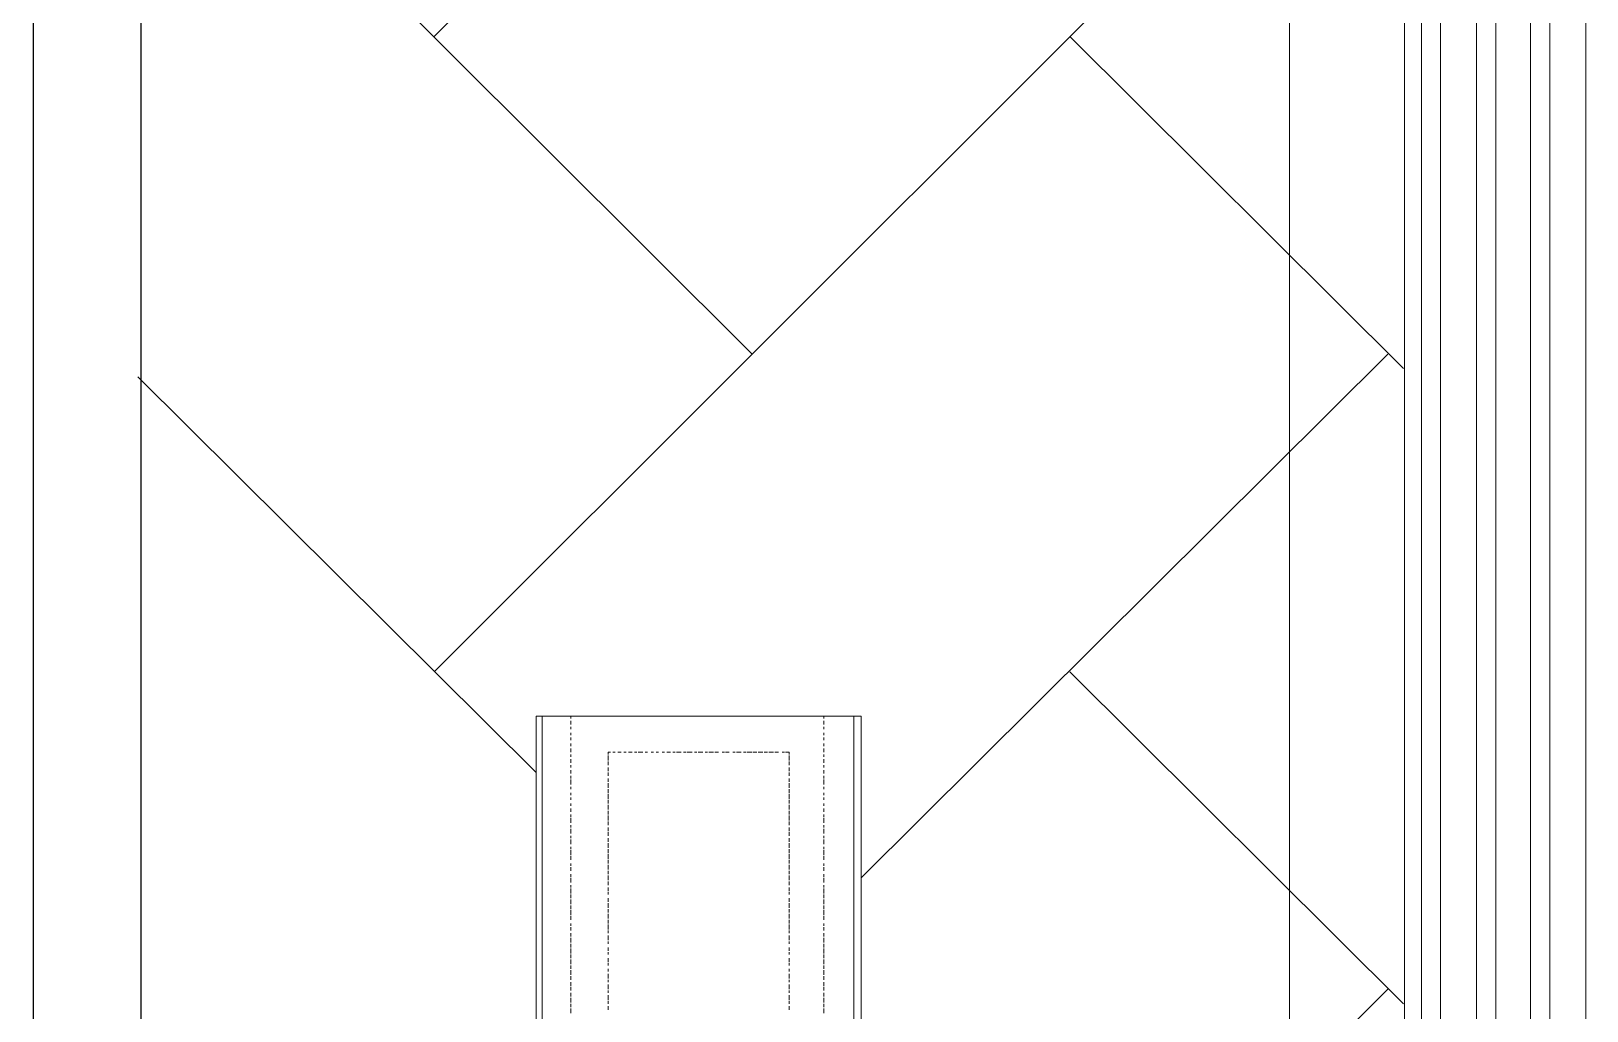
# Model space of a CAD drawing. Header units: millimetres. Extents: x 2928 to 3112, y 1220 to 1280.
# Drawn here: x 2937.078 to 2939.24, y 1261.219 to 1262.581 of the extents above; entities that cross this region are included whole.
import ezdxf

# ---------------------------------------------------------------- set-up
doc = ezdxf.new("R2010")
doc.units = ezdxf.units.MM

msp = doc.modelspace()

# ---------------------------------------------------------------- linework, layer by layer
at = {"color": 7, "linetype": 'Continuous', "lineweight": -2, "true_color": 0x000007}
for points in [[(2937.08126, 1265.3073), (2937.07792, 1267.474), (2938.98795, 1267.474), (2985.45528, 1267.474), (2985.45528, 1236.87356), (2938.98795, 1236.87356), (2937.08126, 1236.87356), (2937.08126, 1238.60692)], [(2937.23126, 1265.3073), (2937.23126, 1267.32399), (2938.98795, 1267.32399), (2985.30528, 1267.32399), (2985.30528, 1237.02356), (2938.98795, 1237.02356), (2937.22793, 1237.02356), (2937.22793, 1238.60692)]]:
    msp.add_lwpolyline(points, close=True, dxfattribs=at)
at = {"color": 7, "linetype": 'Continuous', "lineweight": 5, "true_color": 0x000007}
msp.add_lwpolyline([(2938.98628, 1264.04895), (2938.98628, 1239.30359), (2938.98628, 1239.30359)], dxfattribs=at)
at = {"color": 9, "linetype": 'Continuous', "lineweight": 13, "true_color": 0xbababa}
for points in [[(2939.00962, 1239.30359), (2939.00962, 1264.04895), (2939.00962, 1264.04895)], [(2939.03628, 1239.30359), (2939.03628, 1264.04895), (2939.03628, 1264.04895)], [(2939.08629, 1239.30359), (2939.08629, 1264.04895), (2939.08629, 1264.04895)], [(2939.11295, 1239.30359), (2939.11295, 1264.04895), (2939.11295, 1264.04895)], [(2939.16129, 1239.30359), (2939.16129, 1264.04895), (2939.16129, 1264.04895)], [(2939.18795, 1239.30359), (2939.18795, 1264.04895), (2939.18795, 1264.04895)], [(2939.23795, 1239.30359), (2939.23795, 1264.04895), (2939.23795, 1264.04895)], [(2937.63793, 1262.57393), (2938.96295, 1263.89894), (2938.96295, 1263.89894)], [(2937.63793, 1261.69058), (2938.96295, 1263.0156), (2938.96295, 1263.0156)], [(2938.0796, 1262.13225), (2937.22626, 1262.98393), (2937.22626, 1262.98393)], [(2938.98462, 1262.11225), (2938.52128, 1262.57393), (2938.52128, 1262.57393)], [(2938.23127, 1261.40391), (2938.96295, 1262.13225), (2938.96295, 1262.13225)], [(2937.7796, 1261.55058), (2937.22626, 1262.10059), (2937.22626, 1262.10059)], [(2938.98462, 1261.22891), (2938.52128, 1261.69058), (2938.52128, 1261.69058)], [(2938.23127, 1260.52056), (2938.96295, 1261.24891), (2938.96295, 1261.24891)]]:
    msp.add_lwpolyline(points, dxfattribs=at)
at = {"color": 253, "linetype": 'Continuous', "lineweight": 5, "true_color": 0x9a9a9a}
for points in [[(2938.82628, 1263.94895), (2938.82628, 1239.40693), (2938.82628, 1239.40693)], [(2937.78793, 1261.62891), (2937.78793, 1259.61388), (2937.78793, 1259.61388)], [(2938.22127, 1261.62891), (2938.22127, 1259.61388), (2938.22127, 1259.61388)]]:
    msp.add_lwpolyline(points, dxfattribs=at)
at = {"color": 7, "linetype": 'Continuous', "lineweight": 20, "true_color": 0x000007}
msp.add_lwpolyline([(2937.7796, 1261.62891), (2937.7796, 1259.61388), (2938.23127, 1259.61388), (2938.23127, 1261.62891)], close=True, dxfattribs=at)
at = {"color": 252, "linetype": 'Continuous', "lineweight": 13, "true_color": 0x989898}
for points in [[(2937.82793, 1261.62891), (2937.82793, 1261.62558), (2937.82793, 1261.62558)], [(2937.82793, 1261.62225), (2937.82793, 1261.61725), (2937.82793, 1261.61725)], [(2937.82793, 1261.61391), (2937.82793, 1261.61058), (2937.82793, 1261.61058)], [(2938.17961, 1261.62558), (2938.17961, 1261.62891), (2938.17961, 1261.62891)], [(2938.17961, 1261.61725), (2938.17961, 1261.62225), (2938.17961, 1261.62225)], [(2938.17961, 1261.61058), (2938.17961, 1261.61391), (2938.17961, 1261.61391)], [(2937.82793, 1261.60558), (2937.82793, 1261.60225), (2937.82793, 1261.60225)], [(2937.82793, 1261.59891), (2937.82793, 1261.59558), (2937.82793, 1261.59558)], [(2937.82793, 1261.59058), (2937.82793, 1261.58724), (2937.82793, 1261.58724)], [(2938.17961, 1261.60225), (2938.17961, 1261.60558), (2938.17961, 1261.60558)], [(2938.17961, 1261.59558), (2938.17961, 1261.59891), (2938.17961, 1261.59891)], [(2938.17961, 1261.58724), (2938.17961, 1261.59058), (2938.17961, 1261.59058)], [(2937.82793, 1261.58391), (2937.82793, 1261.57891), (2937.82793, 1261.57891)], [(2937.82793, 1261.57558), (2937.82793, 1261.57224), (2937.82793, 1261.57224)], [(2937.82793, 1261.56891), (2937.82793, 1261.56391), (2937.82793, 1261.56391)], [(2937.88293, 1261.57891), (2937.8796, 1261.57891), (2937.8796, 1261.57558)], [(2937.8796, 1261.57391), (2937.8796, 1261.56724), (2937.8796, 1261.56724)], [(2937.8896, 1261.57891), (2937.88627, 1261.57891), (2937.88627, 1261.57891)], [(2937.89794, 1261.57891), (2937.89294, 1261.57891), (2937.89294, 1261.57891)], [(2937.9046, 1261.57891), (2937.90127, 1261.57891), (2937.90127, 1261.57891)], [(2937.91294, 1261.57891), (2937.90794, 1261.57891), (2937.90794, 1261.57891)], [(2937.9196, 1261.57891), (2937.91627, 1261.57891), (2937.91627, 1261.57891)], [(2937.92794, 1261.57891), (2937.92127, 1261.57891), (2937.92127, 1261.57891)], [(2937.9346, 1261.57891), (2937.93127, 1261.57891), (2937.93127, 1261.57891)], [(2937.94294, 1261.57891), (2937.9396, 1261.57891), (2937.9396, 1261.57891)], [(2937.9496, 1261.57891), (2937.94627, 1261.57891), (2937.94627, 1261.57891)], [(2937.95794, 1261.57891), (2937.9546, 1261.57891), (2937.9546, 1261.57891)], [(2937.96627, 1261.57891), (2937.96127, 1261.57891), (2937.96127, 1261.57891)], [(2937.97294, 1261.57891), (2937.9696, 1261.57891), (2937.9696, 1261.57891)], [(2937.98127, 1261.57891), (2937.9746, 1261.57891), (2937.9746, 1261.57891)], [(2937.98794, 1261.57891), (2937.9846, 1261.57891), (2937.9846, 1261.57891)], [(2937.99627, 1261.57891), (2937.9896, 1261.57891), (2937.9896, 1261.57891)], [(2938.00294, 1261.57891), (2937.9996, 1261.57891), (2937.9996, 1261.57891)], [(2938.01127, 1261.57891), (2938.0046, 1261.57891), (2938.0046, 1261.57891)], [(2938.01794, 1261.57891), (2938.0146, 1261.57891), (2938.0146, 1261.57891)], [(2938.02627, 1261.57891), (2938.0196, 1261.57891), (2938.0196, 1261.57891)], [(2938.03294, 1261.57891), (2938.02794, 1261.57891), (2938.02794, 1261.57891)], [(2938.04127, 1261.57891), (2938.03794, 1261.57891), (2938.03794, 1261.57891)], [(2938.04794, 1261.57891), (2938.04294, 1261.57891), (2938.04294, 1261.57891)], [(2938.05627, 1261.57891), (2938.05294, 1261.57891), (2938.05294, 1261.57891)], [(2938.0646, 1261.57891), (2938.05794, 1261.57891), (2938.05794, 1261.57891)], [(2938.07127, 1261.57891), (2938.06794, 1261.57891), (2938.06794, 1261.57891)], [(2938.0796, 1261.57891), (2938.07294, 1261.57891), (2938.07294, 1261.57891)], [(2938.08627, 1261.57891), (2938.08127, 1261.57891), (2938.08127, 1261.57891)], [(2938.0946, 1261.57891), (2938.08794, 1261.57891), (2938.08794, 1261.57891)], [(2938.10127, 1261.57891), (2938.09627, 1261.57891), (2938.09627, 1261.57891)], [(2938.1096, 1261.57891), (2938.10294, 1261.57891), (2938.10294, 1261.57891)], [(2938.11627, 1261.57891), (2938.11127, 1261.57891), (2938.11127, 1261.57891)], [(2938.1246, 1261.57891), (2938.12127, 1261.57891), (2938.12127, 1261.57891)], [(2938.13127, 1261.57558), (2938.13127, 1261.57891), (2938.12627, 1261.57891)], [(2938.13127, 1261.56724), (2938.13127, 1261.57391), (2938.13127, 1261.57391)], [(2938.17961, 1261.57891), (2938.17961, 1261.58391), (2938.17961, 1261.58391)], [(2938.17961, 1261.57224), (2938.17961, 1261.57558), (2938.17961, 1261.57558)], [(2938.17961, 1261.56391), (2938.17961, 1261.56891), (2938.17961, 1261.56891)], [(2937.82793, 1261.56058), (2937.82793, 1261.55724), (2937.82793, 1261.55724)], [(2937.82793, 1261.55391), (2937.82793, 1261.54891), (2937.82793, 1261.54891)], [(2937.82793, 1261.54558), (2937.82793, 1261.54224), (2937.82793, 1261.54224)], [(2937.8796, 1261.56558), (2937.8796, 1261.56058), (2937.8796, 1261.56058)], [(2937.8796, 1261.55724), (2937.8796, 1261.55224), (2937.8796, 1261.55224)], [(2937.8796, 1261.55058), (2937.8796, 1261.54558), (2937.8796, 1261.54558)], [(2938.13127, 1261.56058), (2938.13127, 1261.56558), (2938.13127, 1261.56558)], [(2938.13127, 1261.55224), (2938.13127, 1261.55724), (2938.13127, 1261.55724)], [(2938.13127, 1261.54558), (2938.13127, 1261.55058), (2938.13127, 1261.55058)], [(2938.17961, 1261.55724), (2938.17961, 1261.56058), (2938.17961, 1261.56058)], [(2938.17961, 1261.54891), (2938.17961, 1261.55391), (2938.17961, 1261.55391)], [(2938.17961, 1261.54224), (2938.17961, 1261.54558), (2938.17961, 1261.54558)], [(2937.82793, 1261.54058), (2937.82793, 1261.53391), (2937.82793, 1261.53391)], [(2937.82793, 1261.53058), (2937.82793, 1261.52724), (2937.82793, 1261.52724)], [(2937.8796, 1261.54224), (2937.8796, 1261.53724), (2937.8796, 1261.53724)], [(2937.8796, 1261.53558), (2937.8796, 1261.52891), (2937.8796, 1261.52891)], [(2937.8796, 1261.52724), (2937.8796, 1261.52224), (2937.8796, 1261.52224)], [(2938.13127, 1261.53724), (2938.13127, 1261.54224), (2938.13127, 1261.54224)], [(2938.13127, 1261.52891), (2938.13127, 1261.53558), (2938.13127, 1261.53558)], [(2938.13127, 1261.52224), (2938.13127, 1261.52724), (2938.13127, 1261.52724)], [(2938.17961, 1261.53391), (2938.17961, 1261.54058), (2938.17961, 1261.54058)], [(2938.17961, 1261.52724), (2938.17961, 1261.53058), (2938.17961, 1261.53058)], [(2937.82793, 1261.52224), (2937.82793, 1261.51891), (2937.82793, 1261.51891)], [(2937.82793, 1261.51558), (2937.82793, 1261.51224), (2937.82793, 1261.51224)], [(2937.82793, 1261.50724), (2937.82793, 1261.50391), (2937.82793, 1261.50391)], [(2937.8796, 1261.52058), (2937.8796, 1261.51391), (2937.8796, 1261.51391)], [(2937.8796, 1261.51224), (2937.8796, 1261.50724), (2937.8796, 1261.50724)], [(2937.8796, 1261.50558), (2937.8796, 1261.49891), (2937.8796, 1261.49891)], [(2938.13127, 1261.51391), (2938.13127, 1261.52058), (2938.13127, 1261.52058)], [(2938.13127, 1261.50724), (2938.13127, 1261.51224), (2938.13127, 1261.51224)], [(2938.13127, 1261.49891), (2938.13127, 1261.50558), (2938.13127, 1261.50558)], [(2938.17961, 1261.51891), (2938.17961, 1261.52224), (2938.17961, 1261.52224)], [(2938.17961, 1261.51224), (2938.17961, 1261.51558), (2938.17961, 1261.51558)], [(2938.17961, 1261.50391), (2938.17961, 1261.50724), (2938.17961, 1261.50724)], [(2937.82793, 1261.50058), (2937.82793, 1261.49558), (2937.82793, 1261.49558)], [(2937.82793, 1261.49224), (2937.82793, 1261.48891), (2937.82793, 1261.48891)], [(2937.82793, 1261.48724), (2937.82793, 1261.48058), (2937.82793, 1261.48058)], [(2937.8796, 1261.49724), (2937.8796, 1261.49224), (2937.8796, 1261.49224)], [(2937.8796, 1261.49058), (2937.8796, 1261.48391), (2937.8796, 1261.48391)], [(2937.8796, 1261.48224), (2937.8796, 1261.47724), (2937.8796, 1261.47724)], [(2938.13127, 1261.49224), (2938.13127, 1261.49724), (2938.13127, 1261.49724)], [(2938.13127, 1261.48391), (2938.13127, 1261.49058), (2938.13127, 1261.49058)], [(2938.13127, 1261.47724), (2938.13127, 1261.48224), (2938.13127, 1261.48224)], [(2938.17961, 1261.49558), (2938.17961, 1261.50058), (2938.17961, 1261.50058)], [(2938.17961, 1261.48891), (2938.17961, 1261.49224), (2938.17961, 1261.49224)], [(2938.17961, 1261.48058), (2938.17961, 1261.48724), (2938.17961, 1261.48724)], [(2937.82793, 1261.47724), (2937.82793, 1261.47391), (2937.82793, 1261.47391)], [(2937.82793, 1261.47224), (2937.82793, 1261.46558), (2937.82793, 1261.46558)], [(2937.82793, 1261.46224), (2937.82793, 1261.45891), (2937.82793, 1261.45891)], [(2937.8796, 1261.47391), (2937.8796, 1261.46891), (2937.8796, 1261.46891)], [(2937.8796, 1261.46724), (2937.8796, 1261.46224), (2937.8796, 1261.46224)], [(2937.8796, 1261.45891), (2937.8796, 1261.45391), (2937.8796, 1261.45391)], [(2938.13127, 1261.46891), (2938.13127, 1261.47391), (2938.13127, 1261.47391)], [(2938.13127, 1261.46224), (2938.13127, 1261.46724), (2938.13127, 1261.46724)], [(2938.13127, 1261.45391), (2938.13127, 1261.45891), (2938.13127, 1261.45891)], [(2938.17961, 1261.47391), (2938.17961, 1261.47724), (2938.17961, 1261.47724)], [(2938.17961, 1261.46558), (2938.17961, 1261.47224), (2938.17961, 1261.47224)], [(2938.17961, 1261.45891), (2938.17961, 1261.46224), (2938.17961, 1261.46224)], [(2937.82793, 1261.45724), (2937.82793, 1261.45058), (2937.82793, 1261.45058)], [(2937.82793, 1261.44724), (2937.82793, 1261.44391), (2937.82793, 1261.44391)], [(2937.82793, 1261.44224), (2937.82793, 1261.43558), (2937.82793, 1261.43558)], [(2937.8796, 1261.45224), (2937.8796, 1261.44558), (2937.8796, 1261.44558)], [(2937.8796, 1261.44391), (2937.8796, 1261.43891), (2937.8796, 1261.43891)], [(2937.8796, 1261.43724), (2937.8796, 1261.43058), (2937.8796, 1261.43058)], [(2938.13127, 1261.44558), (2938.13127, 1261.45224), (2938.13127, 1261.45224)], [(2938.13127, 1261.43891), (2938.13127, 1261.44391), (2938.13127, 1261.44391)], [(2938.13127, 1261.43058), (2938.13127, 1261.43724), (2938.13127, 1261.43724)], [(2938.17961, 1261.45058), (2938.17961, 1261.45724), (2938.17961, 1261.45724)], [(2938.17961, 1261.44391), (2938.17961, 1261.44724), (2938.17961, 1261.44724)], [(2938.17961, 1261.43558), (2938.17961, 1261.44224), (2938.17961, 1261.44224)], [(2937.82793, 1261.43391), (2937.82793, 1261.42891), (2937.82793, 1261.42891)], [(2937.82793, 1261.42391), (2937.82793, 1261.42058), (2937.82793, 1261.42058)], [(2937.82793, 1261.41891), (2937.82793, 1261.41391), (2937.82793, 1261.41391)], [(2937.8796, 1261.42891), (2937.8796, 1261.42391), (2937.8796, 1261.42391)], [(2937.8796, 1261.42224), (2937.8796, 1261.41558), (2937.8796, 1261.41558)], [(2938.13127, 1261.42391), (2938.13127, 1261.42891), (2938.13127, 1261.42891)], [(2938.13127, 1261.41558), (2938.13127, 1261.42224), (2938.13127, 1261.42224)], [(2938.17961, 1261.42891), (2938.17961, 1261.43391), (2938.17961, 1261.43391)], [(2938.17961, 1261.42058), (2938.17961, 1261.42391), (2938.17961, 1261.42391)], [(2938.17961, 1261.41391), (2938.17961, 1261.41891), (2938.17961, 1261.41891)], [(2937.82793, 1261.40891), (2937.82793, 1261.40558), (2937.82793, 1261.40558)], [(2937.82793, 1261.40391), (2937.82793, 1261.39724), (2937.82793, 1261.39724)], [(2937.82793, 1261.39391), (2937.82793, 1261.39058), (2937.82793, 1261.39058)], [(2937.8796, 1261.41391), (2937.8796, 1261.40891), (2937.8796, 1261.40891)], [(2937.8796, 1261.40724), (2937.8796, 1261.40058), (2937.8796, 1261.40058)], [(2937.8796, 1261.39891), (2937.8796, 1261.39391), (2937.8796, 1261.39391)], [(2938.13127, 1261.40891), (2938.13127, 1261.41391), (2938.13127, 1261.41391)], [(2938.13127, 1261.40058), (2938.13127, 1261.40724), (2938.13127, 1261.40724)], [(2938.13127, 1261.39391), (2938.13127, 1261.39891), (2938.13127, 1261.39891)], [(2938.17961, 1261.40558), (2938.17961, 1261.40891), (2938.17961, 1261.40891)], [(2938.17961, 1261.39724), (2938.17961, 1261.40391), (2938.17961, 1261.40391)], [(2938.17961, 1261.39058), (2938.17961, 1261.39391), (2938.17961, 1261.39391)], [(2937.82793, 1261.38891), (2937.82793, 1261.38224), (2937.82793, 1261.38224)], [(2937.82793, 1261.38058), (2937.82793, 1261.37558), (2937.82793, 1261.37558)], [(2937.82793, 1261.37391), (2937.82793, 1261.36724), (2937.82793, 1261.36724)], [(2937.8796, 1261.39058), (2937.8796, 1261.38558), (2937.8796, 1261.38558)], [(2937.8796, 1261.38391), (2937.8796, 1261.38058), (2937.8796, 1261.38058)], [(2937.8796, 1261.37558), (2937.8796, 1261.37058), (2937.8796, 1261.37058)], [(2938.13127, 1261.38558), (2938.13127, 1261.39058), (2938.13127, 1261.39058)], [(2938.13127, 1261.38058), (2938.13127, 1261.38391), (2938.13127, 1261.38391)], [(2938.13127, 1261.37058), (2938.13127, 1261.37558), (2938.13127, 1261.37558)], [(2938.17961, 1261.38224), (2938.17961, 1261.38891), (2938.17961, 1261.38891)], [(2938.17961, 1261.37558), (2938.17961, 1261.38058), (2938.17961, 1261.38058)], [(2938.17961, 1261.36724), (2938.17961, 1261.37391), (2938.17961, 1261.37391)], [(2937.82793, 1261.36558), (2937.82793, 1261.36057), (2937.82793, 1261.36057)], [(2937.82793, 1261.35891), (2937.82793, 1261.35224), (2937.82793, 1261.35224)], [(2937.82793, 1261.35057), (2937.82793, 1261.34557), (2937.82793, 1261.34557)], [(2937.8796, 1261.36891), (2937.8796, 1261.36224), (2937.8796, 1261.36224)], [(2937.8796, 1261.36057), (2937.8796, 1261.35557), (2937.8796, 1261.35557)], [(2937.8796, 1261.35391), (2937.8796, 1261.34724), (2937.8796, 1261.34724)], [(2938.13127, 1261.36224), (2938.13127, 1261.36891), (2938.13127, 1261.36891)], [(2938.13127, 1261.35557), (2938.13127, 1261.36057), (2938.13127, 1261.36057)], [(2938.13127, 1261.34724), (2938.13127, 1261.35391), (2938.13127, 1261.35391)], [(2938.17961, 1261.36057), (2938.17961, 1261.36558), (2938.17961, 1261.36558)], [(2938.17961, 1261.35224), (2938.17961, 1261.35891), (2938.17961, 1261.35891)], [(2938.17961, 1261.34557), (2938.17961, 1261.35057), (2938.17961, 1261.35057)], [(2937.82793, 1261.34057), (2937.82793, 1261.33724), (2937.82793, 1261.33724)], [(2937.82793, 1261.33557), (2937.82793, 1261.33057), (2937.82793, 1261.33057)], [(2937.8796, 1261.34557), (2937.8796, 1261.34057), (2937.8796, 1261.34057)], [(2937.8796, 1261.33891), (2937.8796, 1261.33224), (2937.8796, 1261.33224)], [(2937.8796, 1261.33057), (2937.8796, 1261.32724), (2937.8796, 1261.32724)], [(2938.13127, 1261.34057), (2938.13127, 1261.34557), (2938.13127, 1261.34557)], [(2938.13127, 1261.33224), (2938.13127, 1261.33891), (2938.13127, 1261.33891)], [(2938.13127, 1261.32724), (2938.13127, 1261.33057), (2938.13127, 1261.33057)], [(2938.17961, 1261.33724), (2938.17961, 1261.34057), (2938.17961, 1261.34057)], [(2938.17961, 1261.33057), (2938.17961, 1261.33557), (2938.17961, 1261.33557)], [(2937.82793, 1261.32724), (2937.82793, 1261.32224), (2937.82793, 1261.32224)], [(2937.82793, 1261.32057), (2937.82793, 1261.31391), (2937.82793, 1261.31391)], [(2937.82793, 1261.31224), (2937.82793, 1261.30724), (2937.82793, 1261.30724)], [(2937.8796, 1261.32391), (2937.8796, 1261.31724), (2937.8796, 1261.31724)], [(2937.8796, 1261.31557), (2937.8796, 1261.31224), (2937.8796, 1261.31224)], [(2938.13127, 1261.31724), (2938.13127, 1261.32391), (2938.13127, 1261.32391)], [(2938.13127, 1261.31224), (2938.13127, 1261.31557), (2938.13127, 1261.31557)], [(2938.17961, 1261.32224), (2938.17961, 1261.32724), (2938.17961, 1261.32724)], [(2938.17961, 1261.31391), (2938.17961, 1261.32057), (2938.17961, 1261.32057)], [(2938.17961, 1261.30724), (2938.17961, 1261.31224), (2938.17961, 1261.31224)], [(2937.82793, 1261.30557), (2937.82793, 1261.29891), (2937.82793, 1261.29891)], [(2937.82793, 1261.29724), (2937.82793, 1261.29224), (2937.82793, 1261.29224)], [(2937.82793, 1261.29057), (2937.82793, 1261.28391), (2937.82793, 1261.28391)], [(2937.8796, 1261.30724), (2937.8796, 1261.30224), (2937.8796, 1261.30224)], [(2937.8796, 1261.30057), (2937.8796, 1261.29724), (2937.8796, 1261.29724)], [(2937.8796, 1261.29224), (2937.8796, 1261.28724), (2937.8796, 1261.28724)], [(2938.13127, 1261.30224), (2938.13127, 1261.30724), (2938.13127, 1261.30724)], [(2938.13127, 1261.29724), (2938.13127, 1261.30057), (2938.13127, 1261.30057)], [(2938.13127, 1261.28724), (2938.13127, 1261.29224), (2938.13127, 1261.29224)], [(2938.17961, 1261.29891), (2938.17961, 1261.30557), (2938.17961, 1261.30557)], [(2938.17961, 1261.29224), (2938.17961, 1261.29724), (2938.17961, 1261.29724)], [(2938.17961, 1261.28391), (2938.17961, 1261.29057), (2938.17961, 1261.29057)], [(2937.82793, 1261.28224), (2937.82793, 1261.27724), (2937.82793, 1261.27724)], [(2937.82793, 1261.27557), (2937.82793, 1261.26891), (2937.82793, 1261.26891)], [(2937.82793, 1261.26724), (2937.82793, 1261.26224), (2937.82793, 1261.26224)], [(2937.8796, 1261.28557), (2937.8796, 1261.28224), (2937.8796, 1261.28224)], [(2937.8796, 1261.27724), (2937.8796, 1261.27391), (2937.8796, 1261.27391)], [(2937.8796, 1261.27057), (2937.8796, 1261.26391), (2937.8796, 1261.26391)], [(2938.13127, 1261.28224), (2938.13127, 1261.28557), (2938.13127, 1261.28557)], [(2938.13127, 1261.27391), (2938.13127, 1261.27724), (2938.13127, 1261.27724)], [(2938.13127, 1261.26391), (2938.13127, 1261.27057), (2938.13127, 1261.27057)], [(2938.17961, 1261.27724), (2938.17961, 1261.28224), (2938.17961, 1261.28224)], [(2938.17961, 1261.26891), (2938.17961, 1261.27557), (2938.17961, 1261.27557)], [(2938.17961, 1261.26224), (2938.17961, 1261.26724), (2938.17961, 1261.26724)], [(2937.82793, 1261.25891), (2937.82793, 1261.25391), (2937.82793, 1261.25391)], [(2937.82793, 1261.25224), (2937.82793, 1261.24724), (2937.82793, 1261.24724)], [(2937.82793, 1261.24391), (2937.82793, 1261.23891), (2937.82793, 1261.23891)], [(2937.8796, 1261.26224), (2937.8796, 1261.25891), (2937.8796, 1261.25891)], [(2937.8796, 1261.25557), (2937.8796, 1261.24891), (2937.8796, 1261.24891)], [(2937.8796, 1261.24724), (2937.8796, 1261.24391), (2937.8796, 1261.24391)], [(2938.13127, 1261.25891), (2938.13127, 1261.26224), (2938.13127, 1261.26224)], [(2938.13127, 1261.24891), (2938.13127, 1261.25557), (2938.13127, 1261.25557)], [(2938.13127, 1261.24391), (2938.13127, 1261.24724), (2938.13127, 1261.24724)], [(2938.17961, 1261.25391), (2938.17961, 1261.25891), (2938.17961, 1261.25891)], [(2938.17961, 1261.24724), (2938.17961, 1261.25224), (2938.17961, 1261.25224)], [(2938.17961, 1261.23891), (2938.17961, 1261.24391), (2938.17961, 1261.24391)], [(2937.82793, 1261.23724), (2937.82793, 1261.23057), (2937.82793, 1261.23057)], [(2937.82793, 1261.22891), (2937.82793, 1261.22391), (2937.82793, 1261.22391)], [(2937.82793, 1261.22224), (2937.82793, 1261.21557), (2937.82793, 1261.21557)], [(2937.8796, 1261.24057), (2937.8796, 1261.23391), (2937.8796, 1261.23391)], [(2937.8796, 1261.23224), (2937.8796, 1261.22891), (2937.8796, 1261.22891)], [(2937.8796, 1261.22557), (2937.8796, 1261.22057), (2937.8796, 1261.22057)], [(2938.13127, 1261.23391), (2938.13127, 1261.24057), (2938.13127, 1261.24057)], [(2938.13127, 1261.22891), (2938.13127, 1261.23224), (2938.13127, 1261.23224)], [(2938.13127, 1261.22057), (2938.13127, 1261.22557), (2938.13127, 1261.22557)], [(2938.17961, 1261.23057), (2938.17961, 1261.23724), (2938.17961, 1261.23724)], [(2938.17961, 1261.22391), (2938.17961, 1261.22891), (2938.17961, 1261.22891)], [(2938.17961, 1261.21557), (2938.17961, 1261.22224), (2938.17961, 1261.22224)]]:
    msp.add_lwpolyline(points, dxfattribs=at)

doc.saveas('drawing.dxf')
